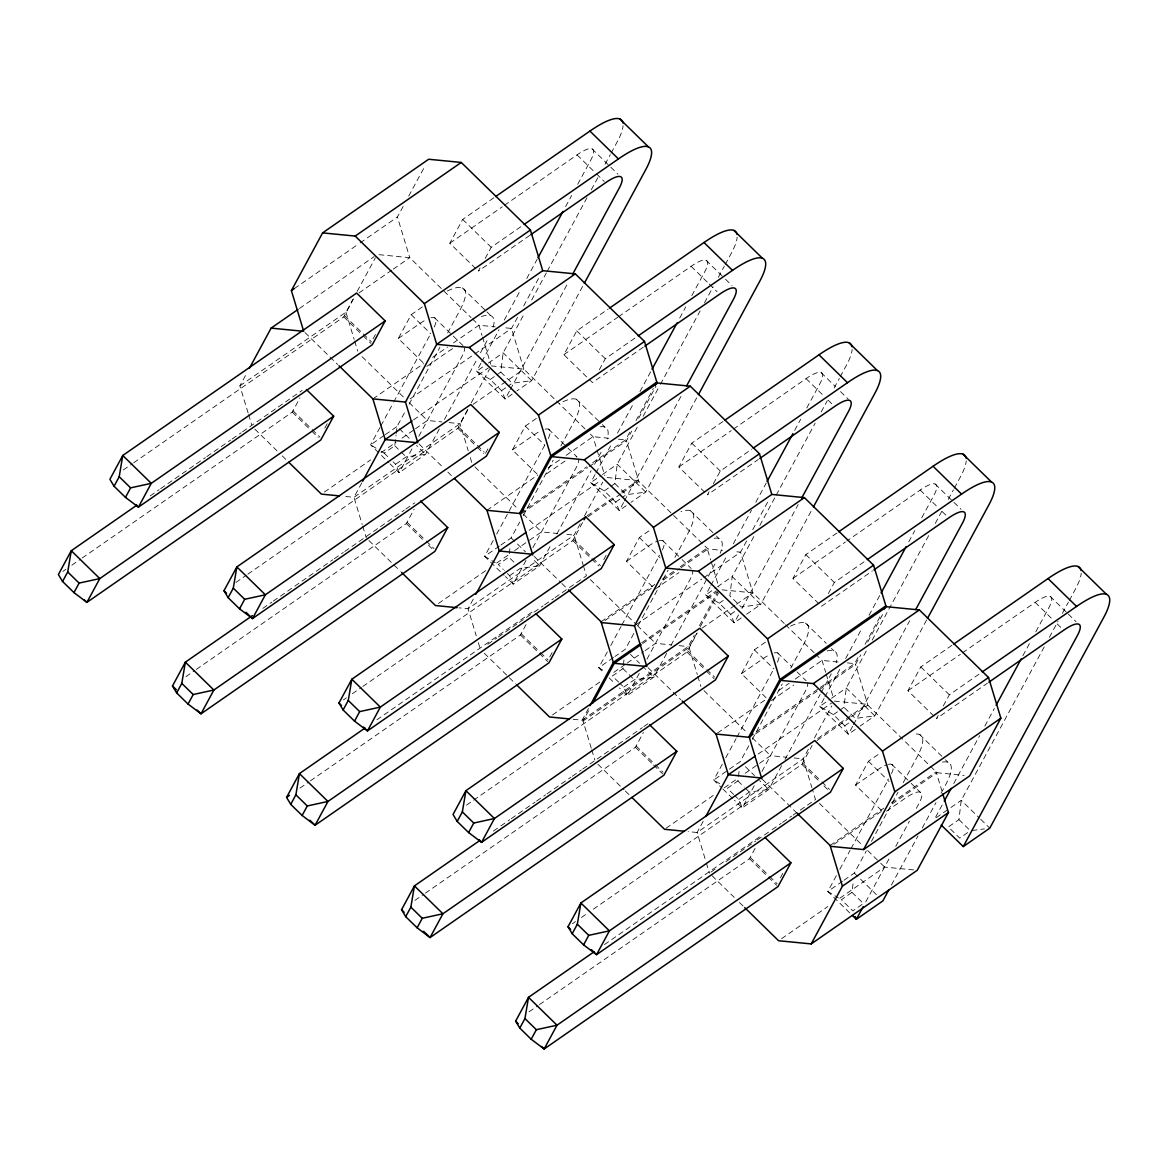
<?xml version="1.0" encoding="UTF-8"?>
<svg xmlns="http://www.w3.org/2000/svg" width="1168" height="1168" viewBox="0 0 1168 1168"><rect width="100%" height="100%" fill="white"/><g stroke="black" fill="none" stroke-linecap="round" stroke-linejoin="round"><path stroke-width="0.75" stroke-dasharray="5 3.75" d="M381.148 451.286L384.17 453.111L394.769 445.753L396.04 435.226M396.244 433.474L397.091 426.451L405.661 410.61M496.838 374.87L500.809 372.11L503.131 352.824L524.739 312.863M509.277 553.676L510.124 546.668M610.908 486.311L614.894 483.552L617.215 464.251L638.808 424.305M618.66 682.17L612.324 675.98L622.938 668.622L623.989 659.847M733.65 794.488L727.314 788.298L737.913 780.939L739.183 770.413M839.982 710.056L843.953 707.297L846.274 687.996L867.882 648.05M851.998 892.367L863.4 903.506L852.801 910.879L841.398 899.725L851.998 892.367L853.268 881.84M967.688 832.594L959.731 838.113L948.328 826.973L958.928 819.615L961.249 800.314L1044.207 646.911M248.112 412.99L239.893 385.863L246.828 373.045M239.893 385.863L345.932 312.236L352.867 299.402M357.204 291.387L375.424 257.705M360.094 242.929L397.427 217L403.5 205.772M408.698 196.136L425.181 165.666M82.242 557.983L292.277 412.114L300.001 397.835M133.736 462.732L343.772 316.878L354.211 297.563M324.806 428.13L327.244 423.634M373.059 338.881L375.483 334.384M422.947 362.533L398.317 338.486L411.194 314.674L422.495 306.819M475.741 268.567L449.811 243.236L462.689 219.423L494.122 197.596M380.009 427.43L370.577 444.862L388.74 462.586M380.87 425.853L392.871 403.661M393.718 402.069L430.569 333.917M361.788 482.866L353.977 497.305L362.197 524.432M480.048 267.925L478.34 271.093L530.725 234.724M485.202 258.405L491.202 247.295L522.636 225.468M409.092 404.274L439.942 347.217M447.651 332.953L459.652 310.761A82.023 19.228 -45.7 0 0 446.848 291.226M411.954 448.95L399.106 472.719L390.024 463.857M418.816 436.277L461.667 357.028A41.011 9.607 -45.7 0 0 464.543 347.582M439.329 428.963L425.619 454.308L399.106 472.719L395.572 464.251L393.032 461.783M444.468 419.443L477.026 359.218M480.457 352.882L488.166 338.618M480.939 363.233L476.617 371.234L505.145 399.091L515.453 391.922M481.8 361.642L499.086 329.683M504.269 320.09L520.694 289.737M526.739 278.539L537.105 259.369M565.619 206.634L571.663 195.45M577.722 184.267L590.672 160.293A41.011 9.607 -45.7 0 0 577.036 154.891L503.7 205.816M467.813 409.238L460.017 423.663L353.977 497.305L344.925 496.415M471.288 402.814L489.509 369.132M517.585 317.2L511.511 328.427L406.96 401.033M523.658 305.972L540.127 275.502M196.312 669.41L406.362 523.556L414.085 509.263M247.806 574.174L457.856 428.306L468.295 409.004M531.644 300.088L546.332 272.918M547.193 271.326L586.949 197.815M591.271 189.829L599.038 175.434M605.082 164.25L610.28 154.672M611.141 153.066L617.186 141.883A82.023 19.228 -45.7 0 0 623.07 125.691M509.467 391.09L505.145 399.091L501.612 390.623L490.21 379.483L476.617 371.234L486.925 364.066M510.328 389.499L567.356 284.028M485.523 453.315L487.947 448.819M582.628 286.394L531.659 380.68L516.928 390.9M537.032 473.974L512.402 449.914L525.279 426.101L536.579 418.261M643.305 347.188L592.41 382.535L563.896 354.678L576.773 330.865L608.207 309.038M493.232 540.448L484.662 556.304L504.109 575.298M496.663 534.112L544.653 445.358M473.259 599.111L468.061 608.747L476.267 635.859M599.286 369.833L605.287 358.722L636.721 336.895M500.868 545.047L511.175 537.893L519.745 522.038M523.176 515.701L553.165 460.236M560.874 445.972L573.736 422.188A82.023 19.228 -45.7 0 0 559.311 403.486M526.038 560.392L513.19 584.161L505.408 576.554M532.9 547.704L575.751 468.456A41.011 9.607 -45.7 0 0 578.627 459.024M549.982 546.726L539.689 565.75L513.19 584.161L509.657 575.693L504.591 570.743M556.829 534.053L591.11 470.66M594.541 464.309L602.25 450.045M595.023 474.675L590.701 482.661L619.23 510.518L629.537 503.364M595.884 473.069L610.572 445.913M617.492 433.124L633.903 402.77M639.962 391.572L651.189 370.796M679.703 318.076L685.747 306.877M691.792 295.694L704.757 271.721A41.011 9.607 -45.7 0 0 691.12 266.319L619.274 316.221M580.175 523.877L574.101 535.105L468.061 608.747L459.009 607.856M584.511 515.862L602.717 482.18M592.731 462.689L625.595 439.869L630.793 430.247M636.005 420.611L653.35 388.535M310.396 780.852L520.446 634.983L526.826 623.172M589.154 466.674L626.486 440.745L631.698 431.123M638.633 418.29L655.978 386.214M362.795 686.492L572.831 540.623L583.285 521.308M643.13 416.319L659.555 385.951M660.416 384.36L700.158 310.849M704.479 302.862L713.122 286.875M718.305 277.283L724.35 266.1M725.226 264.508L731.27 253.325A82.023 19.228 -45.7 0 0 737.154 237.133M623.551 502.532L619.23 510.518L615.697 502.05L604.279 490.91L590.701 482.661L601.009 475.507M624.413 500.941L681.44 395.47M549.719 657L552.157 652.503M603.739 559.633L606.177 555.136M696.712 397.835L645.729 492.108L631.012 502.342M652.416 586.672L626.486 561.355L639.363 537.543L650.649 529.688M704.8 492.312L678.871 466.981L691.748 443.183L723.182 421.356M607.316 651.89L598.746 667.731L603.929 672.797M610.747 645.554L621.026 626.53M621.887 624.938L659.584 555.209M573.079 719.284L582.146 720.174L589.081 707.341M591.256 748.177L583.036 721.05L589.971 708.217M709.107 491.67L707.399 494.852L758.28 459.506M713.4 483.742L720.276 471.04L751.71 449.213M633.83 633.479L625.26 649.32L614.952 656.489M638.108 625.552L668.111 570.086M674.958 557.399L687.821 533.63A82.023 19.228 -45.7 0 0 681.002 511.569M639.261 673.41L627.274 695.588L619.493 687.996M646.984 659.146L689.821 579.897A41.011 9.607 -45.7 0 0 692.712 570.451M666.636 653.408L653.773 677.192L627.274 695.588L623.741 687.12L619.931 683.411M670.914 645.481L716.334 561.487M709.998 586.993L705.691 594.979L734.205 622.836L744.512 615.682M710.874 585.387L727.284 555.019M733.329 543.835L751.477 510.285M755.798 502.298L766.164 483.114M794.678 430.379L800.722 419.195M806.781 408.012L819.732 384.038A41.011 9.607 -45.7 0 0 806.095 378.636L732.759 429.576M582.146 720.174L688.186 646.546L694.245 635.304M699.457 625.683L717.663 592.001M583.036 721.05L689.076 647.422L696.887 632.983M700.347 626.559L718.568 592.877M746.644 540.945L740.57 552.172L703.238 578.102M752.718 529.717L768.325 500.853M425.386 893.155L635.421 747.301L643.437 732.482M466.441 805.161L686.915 652.065L697.223 633.012M753.798 536.623L732.19 576.569L729.869 595.855L741.271 607.01L760.718 604.425L811.687 510.139M759.842 525.425L775.391 496.663M776.253 495.071L815.147 423.152M821.192 411.968L827.236 400.785M834.156 387.995L839.339 378.417M840.201 376.811L846.245 365.628A82.023 19.228 -45.7 0 0 852.129 349.436M738.526 614.85L734.205 622.836L730.672 614.368L719.269 603.228L705.691 594.979L715.999 587.811M741.987 608.455L798.138 504.576M766.091 697.719L741.461 673.659L754.338 649.846L765.639 642.006M818.885 603.754L792.955 578.423L805.832 554.61L837.266 532.783M722.291 764.193L713.721 780.049L721.503 787.641M725.722 757.857L736.015 738.833M736.862 737.256L773.712 669.103M703.194 821.265L697.121 832.492L705.852 861.312M828.346 593.578L834.346 582.467L865.78 560.64M748.805 745.783L740.235 761.638L713.721 780.049L719.765 783.713M752.236 739.446L782.224 683.981M790.794 668.125L802.796 645.948A82.023 19.228 -45.7 0 0 788.371 627.231M754.251 785.714L742.249 807.906L734.468 800.314M761.959 771.449L804.81 692.215A41.011 9.607 -45.7 0 0 807.687 682.769M781.611 765.726L768.763 789.495L742.249 807.906L738.716 799.438L734.92 795.729M785.042 759.39L820.17 694.405M821.031 692.814L831.309 673.805M824.082 698.42L819.761 706.406L848.289 734.263L858.597 727.109M824.944 696.829L841.369 666.461M845.69 658.475L862.101 628.107M869.021 615.332L880.249 594.556M908.762 541.821L914.807 530.637M921.727 517.847L933.816 495.48A41.011 9.607 -45.7 0 0 920.18 490.078L846.844 541.003M808.358 749.228L803.161 758.85L697.121 832.492L688.069 831.601M814.432 738.001L831.777 705.925M820.301 687.47L854.655 663.614L858.991 655.598M865.065 644.371L881.533 613.886M539.455 1004.597L749.506 858.728L755.521 847.618M819.702 689.383L855.545 664.49L860.758 654.868M867.693 642.035L884.176 611.565M593.344 909.2L801.905 764.368L812.198 745.33M872.204 640.064L929.217 534.594M935.276 523.41L942.182 510.62M948.226 499.437L953.424 489.845M954.285 488.253L960.33 477.07A82.023 19.228 -45.7 0 0 966.213 460.878M852.611 726.277L848.289 734.263L844.756 725.81L833.353 714.655L819.761 706.406L830.068 699.252M853.472 724.686L909.638 620.807M780.414 877.752L782.837 873.241M926.633 619.974L874.803 715.867L860.071 726.087M881.475 810.417L855.545 785.1L868.423 761.288L879.723 753.433M933.86 716.057L907.945 690.741L920.807 666.928L952.241 645.101M836.376 875.635L827.805 891.476L849.851 913.011M839.807 869.299L850.085 850.275M850.946 848.683L888.658 778.954M938.181 715.415L936.459 718.597L987.354 683.251M943.321 705.895L949.336 694.785L980.77 672.958M844.011 880.234L854.319 873.08L866.32 850.888M871.459 841.369L898.017 792.24M903.171 782.735L916.88 757.375A82.023 19.228 -45.7 0 0 912.661 734.541M865.751 901.9L889.753 857.531M895.754 846.435L909.463 821.075M916.311 808.402L918.88 803.642A41.011 9.607 -45.7 0 0 905.258 798.24L885.475 811.979M891.403 885.081L917.975 835.952M922.253 828.024L935.977 802.664M941.116 793.16L945.394 785.232A82.023 19.228 -45.7 0 0 941.189 762.397M935.612 817.133L943.394 802.737M953.76 783.567L979.675 735.621M984.858 726.043L994.362 708.465M1022.876 655.73L1029.796 642.94M1035.841 631.757L1048.806 607.783A41.011 9.607 -45.7 0 0 1035.169 602.381L961.819 653.321M1049.39 637.319L1058.033 621.332M1062.354 613.346L1068.399 602.162M1069.26 600.556L1075.305 589.373A82.023 19.228 -45.7 0 0 1081.203 573.181M294.38 288.554L358.605 243.966M299.49 308.425L374.169 256.566M358.97 292.934L391.82 270.129M393.324 269.093L409.749 257.675L397.427 217M123.297 469.974L132.247 463.769M449.811 243.236L502.196 206.867M150.234 495.889L159.169 489.684M160.658 488.647L194.925 464.864M196.414 463.827L205.349 457.622M206.838 456.586L230.665 440.029M232.155 438.993L241.104 432.788M242.594 431.751L276.845 407.968M278.334 406.931L302.176 390.375M62.868 571.429L65.846 569.356M71.803 565.224L80.738 559.019M398.317 338.486L419.502 323.77A41.011 9.607 -45.7 0 1 425.926 319.813M372.884 398.872L423.663 363.613M432.613 357.393L447.548 347.027M453.534 342.866L478.924 325.244L495.217 326.836M426.846 366.343L448.03 351.626A41.011 9.607 -45.7 0 1 454.454 347.67M383.834 435.664L370.577 444.862L379.644 450.366M385.309 434.642L397.091 426.451L410.056 439.124M488.399 363.044L503.131 352.824L531.659 380.68L512.212 383.25L508.241 386.024M413.574 419.852L488.253 367.993M324.368 492.049L370.665 459.885M381.118 452.629L396.054 442.263M402.026 438.117L413.983 429.809M415.472 428.773L427.415 420.48L441.913 421.896M490.21 379.483L495.509 375.789M473.055 404.376L523.833 369.117L511.511 328.427L502.459 327.551M395.572 464.251L406.172 456.892L425.619 454.308L416.538 445.446M501.612 390.623L506.912 386.944M235.892 582.452L246.317 575.211M563.896 354.678L617.784 317.258M262.815 608.367L271.764 602.148M273.254 601.126L307.505 577.328M308.994 576.291L332.836 559.735M334.325 558.713L343.261 552.493M344.75 551.471L379.016 527.673M380.505 526.637L404.332 510.08M405.836 509.058L414.771 502.839M185.887 676.652L194.822 670.447M512.402 449.914L533.586 435.197A41.011 9.607 -45.7 0 1 540.01 431.255M486.954 510.314L537.733 475.055M548.186 467.784L560.144 459.491M566.115 455.345L592.994 436.671L611.112 438.453M546.566 473.843L562.115 463.054A41.011 9.607 -45.7 0 1 567.341 459.754M527.016 508.314L586.759 466.835M521.95 513.336L587.665 467.711M499.393 546.069L484.662 556.304L495.232 562.713M602.484 474.485L617.215 464.251L645.729 492.108L626.296 494.692L622.325 497.451M529.148 530.257L600.834 480.471M438.453 603.476L486.238 570.291M496.692 563.034L508.649 554.727M514.621 550.581L528.067 541.251M529.557 540.215L541.499 531.922L557.793 533.513M604.279 490.91L609.594 487.231M587.139 515.818L615.507 496.108M621.478 491.962L637.918 480.544L707.983 548.989L722.466 550.405M588.03 516.694L620.894 493.874M622.383 492.838L638.808 481.42L626.486 440.745M509.657 575.693L520.256 568.334L539.689 565.75L531.922 558.158M615.697 502.05L620.996 498.371M343.421 699.939L346.4 697.865M352.371 693.734L361.306 687.514M678.871 466.981L731.27 430.612M376.899 719.795L533.323 611.171M487.844 644.24L496.809 638.02M498.298 636.983L517.716 623.493M519.205 622.456L532.652 613.127M534.141 612.09L543.105 605.871M544.595 604.834L553.559 598.6M555.048 597.563L586.424 575.795L583.854 567.312M299.972 788.093L308.907 781.888M626.486 561.355L647.671 546.639A41.011 9.607 -45.7 0 1 658.066 540.945M601.038 621.741L654.81 584.409M662.271 579.226L674.228 570.933M680.199 566.787L707.078 548.113L710.67 559.983M604.922 620.558L651.218 588.395M663.176 580.102L679.601 568.699M681.09 567.663L707.983 548.989M655 589.212L676.184 574.495A41.011 9.607 -45.7 0 1 678.885 572.7M636.034 624.778L701.734 579.138M613.477 657.511L598.746 667.731L604.79 671.396M717.473 586.789L732.19 576.569L760.718 604.425L745.987 614.66M641.743 642.721L716.407 590.877M642.634 643.597L717.313 591.753M552.537 714.918L600.323 681.718M613.769 672.388L625.712 664.096M627.201 663.059L643.641 651.642M645.13 650.605L655.584 643.349L671.877 644.94M719.269 603.228L723.24 600.469M702.114 628.121L734.964 605.301M736.468 604.265L752.893 592.862L740.57 552.172L733.329 551.471M623.741 687.12L634.341 679.761L653.773 677.192L644.707 668.315M730.672 614.368L734.657 611.609M792.955 578.423L845.34 542.04M493.378 831.076L499.335 826.944M500.824 825.907L509.759 819.702M511.248 818.666L535.075 802.109M536.565 801.073L545.514 794.868M547.004 793.831L570.831 777.275M572.32 776.253L581.255 770.033M582.759 769.011L617.011 745.213M618.5 744.177L642.342 727.62M643.831 726.598L648.298 723.488M821.484 606.28L872.365 570.948M414.947 900.397L423.882 894.192M741.461 673.659L762.646 658.942A41.011 9.607 -45.7 0 1 769.07 655M717.517 733.022L766.807 698.8M778.749 690.507L789.203 683.236M795.174 679.09L822.053 660.431L840.172 662.198M771.391 700.537L791.174 686.813A41.011 9.607 -45.7 0 1 793.86 685.017M756.09 732.059L818.812 688.507M755.492 733.971L818.213 690.419M831.543 698.23L846.274 687.996L874.803 715.867L855.356 718.437L843.953 707.297M758.207 754.002L831.397 703.18M666.023 828.258L713.809 795.072M724.262 787.816L737.709 778.487M745.169 773.289L770.559 755.667L786.867 757.258M833.353 714.655L838.653 710.976M817.688 738.526L866.977 704.289L937.043 772.734L964.199 775.391M817.089 740.439L849.954 717.619M851.443 716.583L867.868 705.18L855.545 664.49M738.716 799.438L749.316 792.079L768.763 789.495L759.682 780.633M844.756 725.81L848.727 723.036M572.495 923.684L575.474 921.61M581.43 917.479L587.387 913.332M907.945 690.741L960.33 654.357M604.469 944.576L762.383 834.93M710.932 872.131L716.904 867.985M725.868 861.765L755.74 841.018M757.229 839.982L770.676 830.652M772.165 829.616L781.129 823.396M782.618 822.36L791.583 816.125M793.072 815.089L815.483 799.54L812.402 789.364M529.031 1011.838L537.966 1005.633M855.545 785.1L876.73 770.384A41.011 9.607 -45.7 0 1 887.14 764.69M830.098 845.501L883.869 808.154M891.33 802.971L936.137 771.858L941.788 790.502M833.996 844.303L881.782 811.118M892.235 803.847L937.043 772.734M842.537 881.256L827.805 891.476L838.376 897.9M936.225 817.702L949.467 808.49M950.942 807.468L961.249 800.314L979.412 818.038M781.596 938.663L827.893 906.514M839.836 898.207L884.643 867.094L913.624 869.926M972.112 830.521L984.478 828.871M378.972 254.668L409.749 257.675L471.084 317.594M491.232 365.92L523.833 369.117L555.15 399.704M449.154 422.612L460.017 423.663L468.222 450.79M618.354 439.153L625.595 439.869M607.126 477.537L637.918 480.544M566.86 534.389L574.101 535.105L583.343 565.619M722.116 589.855L752.893 592.862L784.21 623.449M679.119 645.656L688.186 646.546M847.413 662.898L854.655 663.614M834.375 701.107L866.977 704.289M794.109 757.959L803.161 758.85L811.891 787.67M592.015 148.847L617.945 174.178M706.1 260.289L724.248 278.013M725.547 279.283L732.029 285.605M821.075 372.592L835.339 386.52M840.522 391.587L848.304 399.193M935.159 484.034L961.089 509.35M1050.134 596.337L1066.997 612.806M1068.282 614.076L1076.064 621.668M577.036 154.891L595.184 172.616M596.483 173.886L604.265 181.478M691.12 266.319L707.969 282.787M709.268 284.058L717.05 291.65M806.095 378.636L822.958 395.105M828.141 400.171L834.624 406.493M920.18 490.078L937.043 506.532M942.226 511.599L947.409 516.665M1035.169 602.381L1052.018 618.85M1057.201 623.916L1063.683 630.238M462.689 219.423L491.202 247.295M576.773 330.865L605.287 358.722M691.748 443.183L720.276 471.04M805.832 554.61L834.346 582.467M920.807 666.928L949.336 694.785M462.324 287.868L485.669 310.659M486.954 311.929L490.852 315.725M576.408 399.31L601.038 423.371M602.338 424.626L604.936 427.167M690.492 510.737L715.123 534.798M716.422 536.068L719.006 538.594M805.467 623.055L826.214 643.32M831.397 648.371L833.996 650.912M919.552 734.482L944.182 758.543M945.481 759.813L948.08 762.339M472.398 318.864L478.924 325.244L481.99 335.406M556.45 400.989L585.168 429.021M590.395 434.131L592.994 436.671L604.805 475.668M785.524 624.734L814.227 652.781M815.541 654.051L822.053 660.431L825.659 672.286M980.697 819.308L989.778 828.17M500.809 372.11L512.212 383.25M614.894 483.552L626.296 494.692M958.928 819.615L969.075 829.514M434.481 317.725L462.995 345.582M548.566 429.152L566.714 446.891M568.013 448.147L577.08 457.024A41.011 9.607 -45.7 0 0 573.634 457.038M662.65 540.594L680.798 558.319M682.083 559.589L691.164 568.451M777.625 652.912L791.889 666.84M797.072 671.907L806.139 680.769M891.71 764.339L909.857 782.064M911.157 783.334L920.223 792.196M411.194 314.674L430.642 333.668M525.279 426.101L544.726 445.096M639.363 537.543L660.095 557.808M754.338 649.846L773.785 668.841M868.423 761.288L889.155 781.553M344.487 315.564L371.439 341.888M458.571 427.006L484.238 452.074M573.546 539.309L591.519 556.859M592.789 558.114L600.498 565.633M687.631 650.751L705.589 668.3M706.874 669.556L714.582 677.075M802.606 763.054L820.578 780.604M821.863 781.859L829.557 789.378M343.772 316.878L361.919 334.603M363.219 335.873L371.001 343.465M457.856 428.306L476.004 446.045M477.303 447.3L483.786 453.637M572.831 540.623L598.761 565.954M686.915 652.065L705.063 669.79M706.363 671.06L714.144 678.652M801.905 764.368L818.753 780.837M823.936 785.903L827.835 789.699M362.168 356.736L403.924 397.529M409.15 402.639L427.415 420.48M474.938 466.908L518.008 508.971M523.235 514.066L541.499 531.922M590.336 579.605L636.005 624.223M637.319 625.508L655.584 643.349M704.012 690.653L747.067 732.716M752.294 737.811L770.559 755.667M819.396 803.365L862.466 845.428M867.678 850.523L879.431 861.999M880.73 863.269L884.643 867.094M305.009 332.588L337.64 364.46M419.093 444.03L442.584 466.966M447.811 472.076L453.023 477.172M534.083 556.333L560.582 582.233M561.896 583.504L567.108 588.599M648.152 667.775L680.783 699.647M762.237 779.202L796.167 812.359M511.175 537.893L525.439 551.822M630.443 654.387L639.524 663.249M745.418 766.704L754.499 775.567M854.319 873.08L876.35 894.6M394.769 445.753L399.836 450.702M401.106 451.943L406.172 456.892M513.92 562.144L508.854 557.18L498.254 564.553L503.32 569.502M622.938 668.622L634.341 679.761M737.913 780.939L744.25 787.13M745.52 788.356L749.316 792.079M384.17 453.111L387.966 456.834M609.112 677.863L614.31 682.93M722.802 788.911L733.168 799.043M292.993 410.8L310.951 428.349M312.236 429.605L319.944 437.124M407.077 522.242L425.035 539.791M426.32 541.047L434.014 548.566M521.147 633.669L539.12 651.218M540.404 652.474L548.099 659.993M636.137 745.987L654.095 763.536M655.379 764.792L663.088 772.311M750.221 857.414L768.179 874.963M769.464 876.219L777.158 883.738M292.277 412.114L310.425 429.839M311.725 431.109L318.207 437.445M406.362 523.556L423.21 540.01M428.408 545.076L433.591 550.143M520.446 634.983L547.675 661.584M635.421 747.301L652.284 763.755M653.569 765.025L662.65 773.888M749.506 858.728L776.735 885.329M254.828 429.109L277.006 450.775M282.233 455.87L286.145 459.696M368.913 540.536L400.23 571.137M484.297 653.248L515.614 683.849M597.972 764.281L624.062 789.787M625.376 791.057L630.589 796.153M712.057 875.723L734.234 897.389M739.461 902.499L743.374 906.31M826.17 673.98L833.353 697.719M711.181 561.677L718.889 587.095M689.076 647.422L697.296 674.535M697.807 676.228L700.888 686.404M706.363 863.006L709.443 873.168M482.515 337.114L490.721 364.226M591.767 749.871L594.848 760.047M470.281 457.579L471.828 462.659M478.325 642.648L480.384 649.423M345.932 312.236L354.152 339.362M354.663 341.056L357.744 351.218M362.708 526.126L366.299 537.995M248.623 414.684L251.704 424.86M888.264 764.368A41.011 9.607 -45.7 0 1 890.366 775.786M774.18 652.941A41.011 9.607 -45.7 0 1 776.282 664.344M827.105 650.97A82.023 19.228 -45.7 0 1 836.171 662.723M545.12 429.182A41.011 9.607 -45.7 0 1 547.223 440.599M600.089 426.816A82.023 19.228 -45.7 0 1 607.112 438.978M659.205 540.623A41.011 9.607 -45.7 0 1 661.307 552.041M714.174 538.258A82.023 19.228 -45.7 0 1 720.203 553.267M431.036 317.754A41.011 9.607 -45.7 0 1 433.138 329.172M481.362 316.557A82.023 19.228 -45.7 0 1 493.027 327.551"/><path stroke-width="1.5" d="M306.439 389.557L333.668 416.158L320.806 439.971L86.914 602.381L73.978 592.614L62.561 581.474L67.715 571.955L71.277 550.727L136.817 505.204M114.055 486.238L119.209 476.719L122.771 455.476L356.649 293.066L385.177 320.923L372.3 344.735L138.423 507.146L125.472 497.378L114.055 486.238L109.894 479.289L122.771 455.476L151.285 483.333L138.423 507.146L135.824 504.62M420.524 500.999L447.753 527.6L434.876 551.413L200.998 713.823L188.048 704.056L176.645 692.916L181.799 683.382L185.362 662.154L252.39 615.609M228.14 597.666L233.293 588.146L236.856 566.918L470.733 404.508L499.247 432.364L486.384 456.177L252.492 618.587L239.542 608.82L228.14 597.666L223.979 590.731L236.856 566.918L265.37 594.775L252.492 618.587L246.01 612.251M535.878 613.682L561.837 639.042L548.96 662.84L315.083 825.265L302.132 815.483L290.73 804.343L295.884 794.824L299.431 773.596L364.985 728.073M343.115 709.983L348.268 700.464L351.831 679.221L585.708 516.811L614.237 544.668L601.359 568.48L367.482 730.891L354.532 721.123L343.115 709.983L338.954 703.034L351.831 679.221L380.345 707.093L367.482 730.891L363.584 727.095M649.583 724.744L676.812 751.345L663.95 775.158L430.058 937.568L417.122 927.801L405.705 916.661L410.859 907.142L414.421 885.899L479.96 840.391M457.199 821.425L462.353 811.891L465.915 790.663L699.793 628.253L728.321 656.109L715.444 679.922L481.566 842.332L468.616 832.565L457.199 821.425L453.038 814.476L465.915 790.663L494.429 818.52L481.566 842.332L478.968 839.792M764.952 837.427L790.897 862.787L778.019 886.585L544.142 1049.01L531.192 1039.243L519.789 1028.088L524.943 1018.569L528.505 997.341L594.045 951.818M572.189 933.728L577.328 924.209L580.89 902.981L814.768 740.556L843.296 768.427L830.419 792.225L596.541 954.65L583.591 944.883L572.189 933.728L568.013 926.779L580.89 902.981L609.419 930.838L596.541 954.65L591.358 949.584M73.978 592.614L79.117 583.095L99.791 578.583L333.668 416.158M125.472 497.378L130.612 487.859L151.285 483.333L385.177 320.923M249.441 368.227L271.122 328.12L298.001 309.462M303.709 331.318L291.387 290.628L322.616 232.885L428.656 159.257L461.243 162.44L530.418 230.008L542.726 270.684L575.328 273.881L644.488 341.436L656.81 382.126L655.073 385.323M176.645 692.916L172.484 685.966L185.362 662.154L213.875 690.011L200.998 713.823L197.115 710.027M188.048 704.056L193.202 694.537L213.875 690.011L447.753 527.6M239.542 608.82L244.696 599.286L265.37 594.775L499.247 432.364M362.649 481.26L385.192 439.562L412.085 420.889M338.954 365.73L372.884 398.872L385.192 439.562L417.794 442.745L405.471 402.069L436.701 344.326L542.726 270.684M537.966 257.763L563.02 211.423M290.73 804.343L286.569 797.394L299.431 773.596L327.96 801.452L315.083 825.265L309.9 820.199M572.539 274.436L619.201 188.15A41.011 9.607 -45.7 0 0 605.564 182.748L530.725 234.724M584.365 283.196L645.7 169.74A82.023 19.228 -45.7 0 0 618.441 158.936L589.913 131.079L495.612 196.56M302.132 815.483L307.286 805.964L327.96 801.452L561.837 639.042M354.532 721.123L359.686 711.604L380.345 707.093L614.237 544.668M475.858 594.308L499.276 551.004L526.169 532.331M454.337 478.442L486.954 510.314L519.556 513.497L550.77 455.754L656.81 382.126M884.147 609.083L885.87 605.871L873.562 565.181L804.387 497.626L771.8 494.429L759.477 453.753L690.303 386.185L657.715 383.002L551.676 456.63L520.446 514.373L532.769 555.063M652.051 369.205L677.104 322.864M584.088 519.818L585.708 516.811M405.705 916.661L401.544 909.711L414.421 885.899L442.935 913.756L430.058 937.568L423.575 931.246M686.623 385.878L733.285 299.592A41.011 9.607 -45.7 0 0 719.649 294.19L644.809 346.151M698.435 394.638L759.784 281.181A82.023 19.228 -45.7 0 0 732.511 270.377L703.997 242.521L609.696 308.002M417.122 927.801L422.261 918.282L442.935 913.756L676.812 751.345M468.616 832.565L473.755 823.046L494.429 818.52L728.321 656.109M589.942 705.735L613.361 662.431L640.239 643.758M592.585 703.413L614.266 663.307L641.144 644.648M646.853 666.505L634.531 625.814L665.76 568.071L771.8 494.429M767.026 481.523L792.955 433.576M519.789 1028.088L515.628 1021.153L528.505 997.341L557.019 1025.197L544.142 1049.01L541.558 1046.47M801.598 498.196L848.26 411.895A41.011 9.607 -45.7 0 0 834.624 406.493L759.784 458.469M813.424 506.941L874.774 393.485A82.023 19.228 -45.7 0 0 847.501 382.681L818.972 354.824L724.686 420.305M531.192 1039.243L536.346 1029.709L557.019 1025.197L790.897 862.787M583.591 944.883L588.745 935.349L609.419 930.838L843.296 768.427M705.793 816.447L728.336 774.749L755.229 756.076M682.097 700.917L716.028 734.059L748.615 737.242L779.844 679.499L885.87 605.871M797.072 813.235L831.003 846.377L863.59 849.559L969.63 775.932L1000.859 718.189L988.537 677.498L919.362 609.93L886.775 606.747L780.735 680.389L749.52 738.132L761.828 778.808M881.11 592.95L906.164 546.609M915.683 609.623L962.344 523.337A41.011 9.607 -45.7 0 0 948.708 517.935L873.868 569.896M927.509 618.383L988.843 504.926A82.023 19.228 -45.7 0 0 961.571 494.122L933.057 466.266L838.755 531.747M744.673 907.594L778.603 940.736L811.205 943.919L842.42 886.176L948.46 812.548L942.81 793.89M863.59 849.559L894.819 791.816L1000.859 718.189M863.181 906.66L856.334 919.347L852.436 915.537M888.833 889.841L882.833 900.937L856.334 919.347L855.151 916.515M944.255 801.146L951.161 788.356M996.1 705.268L1021.153 658.927M948.46 812.548L917.245 870.291L811.205 943.919M941.233 825.061L963.264 846.581L1077.319 635.64A41.011 9.607 -45.7 0 0 1063.683 630.238L988.843 682.214M322.616 232.885L355.203 236.082L461.243 162.44M291.387 290.628L294.38 288.554M524.14 224.417L618.441 158.936M550.77 455.754L538.463 415.078L469.288 347.509L436.701 344.326L424.378 303.636L530.418 230.008M469.288 347.509L575.328 273.881M638.224 335.858L732.511 270.377M538.463 415.078L644.488 341.436M551.676 456.63L584.263 459.827L690.303 386.185M519.556 513.497L524.038 510.387M753.199 448.176L847.501 382.681M779.844 679.499L767.522 638.823L698.347 571.254L665.76 568.071L653.438 527.381L759.477 453.753M286.569 797.394L289.547 795.335M698.347 571.254L804.387 497.626M867.284 559.603L961.571 494.122M767.522 638.823L873.562 565.181M780.735 680.389L813.337 683.572L919.362 609.93M748.615 737.242L753.097 734.132M953.745 644.064L1048.032 578.569A82.023 19.228 -45.7 0 1 1081.086 570.495M982.259 671.921L1076.56 606.44A82.023 19.228 -45.7 0 1 1103.833 617.23L989.778 828.17L963.264 846.581M894.819 791.816L882.497 751.141L988.537 677.498M271.122 328.12L301.899 331.143M372.884 398.872L405.471 402.069M339.494 495.889L321.39 494.122L288.759 462.251M531.878 554.187L499.276 551.004L486.954 510.314M457.199 607.681L435.46 605.55L401.529 572.408M634.531 625.814L601.943 622.632L568.422 589.884M614.266 663.307L645.043 666.315M569.458 718.933L549.544 716.991L516.913 685.12M760.937 777.932L728.336 774.749L716.028 734.059M684.448 831.251L664.519 829.295L631.903 797.437M619.858 118.99L648.386 146.847M733.942 230.432L762.47 258.289M848.932 342.735L877.445 370.606M963.001 454.177L991.53 482.034M1077.991 566.495L1106.505 594.351M1048.032 578.569L1076.56 606.44M355.203 236.082L424.378 303.636M584.263 459.827L653.438 527.381M813.337 683.572L882.497 751.141M119.209 476.719L130.612 487.859M233.293 588.146L244.696 599.286M348.268 700.464L359.686 711.604M462.353 811.891L473.755 823.046M577.328 924.209L588.745 935.349M223.979 590.731L226.577 593.256M338.954 703.034L341.552 705.574M568.013 926.779L570.612 929.319M67.715 571.955L79.117 583.095M181.799 683.382L193.202 694.537M295.884 794.824L307.286 805.964M410.859 907.142L422.261 918.282M524.943 1018.569L536.346 1029.709M84.33 599.856L86.914 602.381L99.791 578.583L71.277 550.727L58.4 574.525L62.561 581.474M172.484 685.966L176.368 689.762M401.544 909.711L404.143 912.252M515.628 1021.153L518.212 1023.679M830.098 845.501L842.42 886.176M601.038 621.741L613.361 662.431M933.057 466.266A82.023 19.228 -45.7 0 1 966.097 458.192M703.997 242.521A82.023 19.228 -45.7 0 1 737.037 234.447M818.972 354.824A82.023 19.228 -45.7 0 1 852.012 346.75M589.913 131.079A82.023 19.228 -45.7 0 1 622.953 123.005"/></g></svg>
